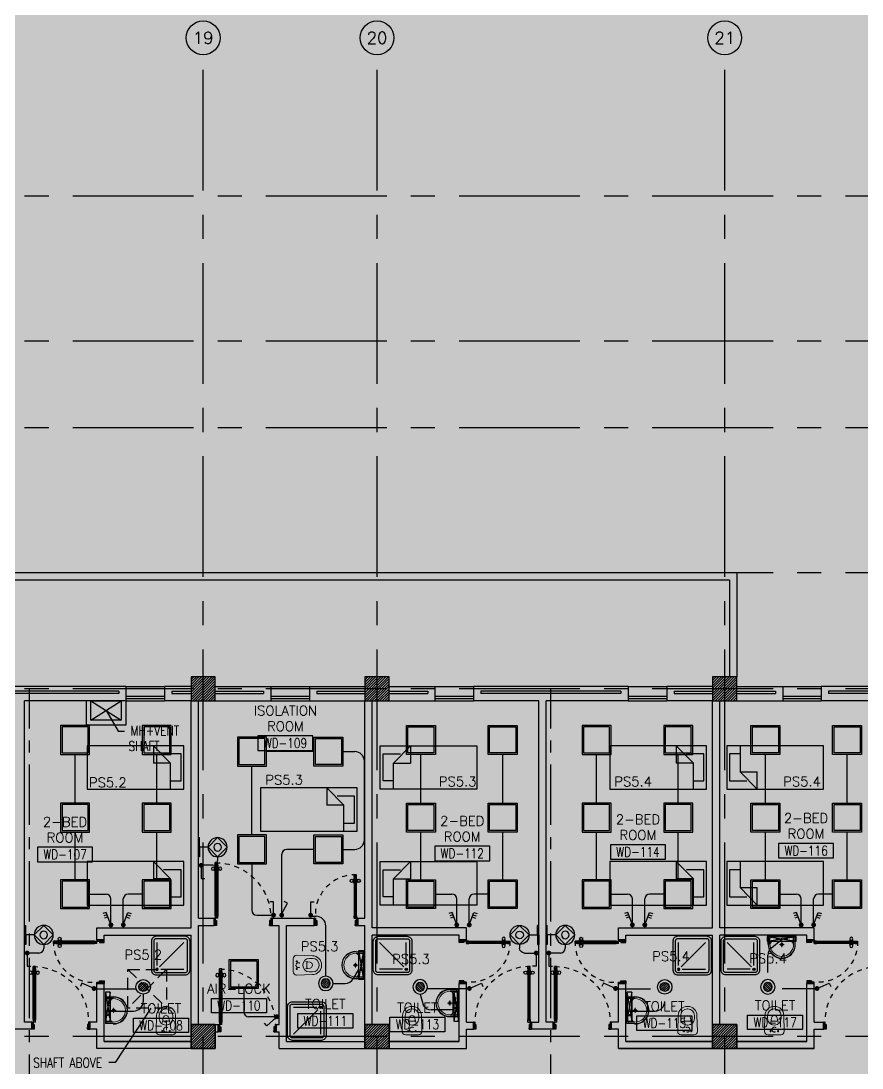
# Model space of a CAD drawing. Extents: x 0 to 92.9, y -1.3 to 78.2.
# Drawn here: x 60.67 to 78.09, y 56.51 to 78.19 of the extents above; entities that cross this region are included whole.
import ezdxf
from ezdxf.enums import TextEntityAlignment as Align

# ---------------------------------------------------------------- set-up
doc = ezdxf.new("R2010")
doc.units = 0
doc.header["$MEASUREMENT"] = 0
for name, pattern in [('CENTER', [2, 1.25, -0.25, 0.25, -0.25]), ('CENTERX2', [4, 2.5, -0.5, 0.5, -0.5]), ('DASHED', [0.75, 0.5, -0.25]), ('HIDDEN', [0.375, 0.25, -0.125]), ('HIDDEN2', [0.1875, 0.125, -0.0625])]:
    doc.linetypes.add(name, pattern=pattern)
doc.layers.get('0').update_dxf_attribs({"color": 11, "linetype": 'CONTINUOUS'})
for name, color, linetype in [('AX-CR', 11, 'CONTINUOUS'), ('AX-TXT', 11, 'CONTINUOUS'), ('AXES', 11, 'CENTERX2'), ('AXES1', 11, 'CENTER'), ('COL', 11, 'CONTINUOUS'), ('DOOR', 11, 'CONTINUOUS'), ('E-CLINE', 2, 'CONTINUOUS'), ('E-LEGEND', 3, 'CONTINUOUS'), ('E-LITE', 4, 'CONTINUOUS'), ('E-SWITCH', 4, 'CONTINUOUS'), ('E-SWITCHS', 4, 'CONTINUOUS'), ('E-TEXT', 4, 'CONTINUOUS'), ('FIX', 11, 'CONTINUOUS'), ('FUR', 11, 'CONTINUOUS'), ('HAT', 11, 'CONTINUOUS'), ('INSUL', 11, 'CONTINUOUS'), ('PROJ-L', 11, 'CONTINUOUS'), ('RM-BOX', 11, 'CONTINUOUS'), ('RM-NAME', 11, 'CONTINUOUS'), ('RM-NO', 11, 'CONTINUOUS'), ('SHAFT', 11, 'CONTINUOUS'), ('WALL', 11, 'CONTINUOUS'), ('WIN', 11, 'CONTINUOUS')]:
    doc.layers.add(name, color=color, linetype=linetype)
doc.styles.add('ROMANS', font='ROMANS.shx', dxfattribs={"width": 0.6})
doc.styles.add('SIMPLEX', font='simplex.shx', dxfattribs={"width": 0.8})
doc.dimstyles.new('DIM7', dxfattribs={"dimtxt": 0.24, "dimasz": 0.08, "dimexe": 0.07, "dimexo": 0.05, "dimgap": 0.07, "dimtad": 1, "dimzin": 0, "dimdsep": 46, "dimtxsty": 'SIMPLEX', "dimblk": 'ARCHTICK', "dimcen": 0.05, "dimdle": 0.05, "dimclrd": 4, "dimclre": 4, "dimclrt": 2, "dimadec": 0, "dimazin": 0, "dimtp": 2, "dimtm": 2, "dimtfac": 0.114286, "dimtix": 1, "dimtmove": 2, "dimatfit": 3, "dimldrblk": 'DOT', "dimfxl": 0, "dimtolj": 1, "dimtzin": 0, "dimarcsym": 0})

# ---------------------------------------------------------------- blocks, each defined once
blk = doc.blocks.new('AXU')
at = {"layer": 'AX-CR'}
blk.add_circle((0, 350), 350, dxfattribs=at)
at = {"layer": 'AX-TXT', "style": 'ROMANS'}
blk.add_attdef('AX', text='', height=250, dxfattribs=at).set_placement((0, 350), align=Align.MIDDLE)
blk = doc.blocks.new('AH20A')
at = {"layer": 'FUR'}
for p, q in [((0, 0.5), (0, -0.5)), ((1, 0.5), (0, 0.5)), ((0.136, 0.5), (0.136, -0.099)), ((1, -0.5), (1, 0.5)), ((0.136, 0.311), (0.028, 0.311)), ((0.028, 0.311), (0.028, -0.309)), ((0.136, -0.099), (0.313, -0.5)), ((0.136, -0.099), (0.313, -0.099)), ((0.313, -0.5), (0.313, -0.099)), ((0.028, -0.309), (0.208, -0.309)), ((0, -0.5), (1, -0.5))]:
    blk.add_line(p, q, dxfattribs=at)
blk = doc.blocks.new('RM1')
at = {"layer": 'RM-BOX'}
blk.add_lwpolyline([(570, -200), (-570, -200), (-570, -500), (570, -500)], close=True, dxfattribs=at)
at = {"layer": 'RM-NAME', "style": 'ROMANS'}
for tag, p in [('ROOMNAME1', (0, 324)), ('ROOMNAME2', (0, 0))]:
    blk.add_attdef(tag, text='', height=200, dxfattribs=at).set_placement(p, align=Align.MIDDLE)
at = {"layer": 'RM-NO', "style": 'ROMANS', "width": 0.8}
blk.add_attdef('ROOMNO', text='', height=200, dxfattribs=at).set_placement((0, -350), align=Align.MIDDLE)
blk = doc.blocks.new('DOOR90')
at = {"layer": 'DOOR', "linetype": 'ByBlock'}
for p, q in [((0, 0), (-150, 0)), ((-200, -25), (-1000, -25)), ((-200, -42), (-1000, -42)), ((-200, -58), (-1000, -58)), ((-1000, -75), (-200, -75))]:
    blk.add_line(p, q, dxfattribs=at)
at = {"layer": 'DOOR', "color": 0, "linetype": 'ByBlock'}
for p, q in [((-150, 0), (-150, -25)), ((-150, 0), (0, 0)), ((0, -50), (0, 0)), ((-1050, -25), (-1050, -75)), ((-1050, -75), (-1050, -25)), ((-1000, -25), (-1050, -25)), ((-1000, -75), (-1050, -75)), ((-1020, -42), (-1020, -58)), ((-1000, -42), (-1020, -42)), ((-1000, -58), (-1020, -58)), ((-1000, -25), (-1000, -42)), ((-1000, -58), (-1000, -75)), ((-968, -25), (-968, -18)), ((-878, -18), (-968, -18)), ((-968, -75), (-968, -82)), ((-878, -82), (-968, -82)), ((-955, -18), (-955, -9)), ((-955, -9), (-890, -9)), ((-955, -18), (-890, -18)), ((-955, -82), (-955, -91)), ((-955, -82), (-890, -82)), ((-955, -91), (-890, -91)), ((-890, -18), (-890, -9)), ((-890, -82), (-890, -91)), ((-878, -25), (-878, -18)), ((-878, -75), (-878, -82)), ((-200, -42), (-200, -25)), ((-200, -25), (-150, -25)), ((-180, -42), (-200, -42)), ((-200, -75), (-200, -58)), ((-200, -58), (-180, -58)), ((-150, -75), (-200, -75)), ((-180, -58), (-180, -42)), ((-150, -75), (-150, -25)), ((-150, -25), (-100, -25)), ((-100, -25), (-100, -50)), ((-100, -50), (0, -50)), ((-100, -850), (0, -850)), ((-100, -875), (-100, -850)), ((0, -850), (0, -900)), ((-150, -900), (-150, -875)), ((-150, -875), (-100, -875)), ((0, -900), (-150, -900)), ((-150, -900), (0, -900))]:
    blk.add_line(p, q, dxfattribs=at)
at = {"layer": 'DOOR', "color": 9, "linetype": 'ByBlock'}
for p, q in [((0, -50), (-114, 0)), ((0, -50), (-40, 0)), ((0, -50), (-100, -37)), ((0, -850), (-114, -900)), ((0, -850), (-100, -863)), ((0, -850), (-40, -900))]:
    blk.add_line(p, q, dxfattribs=at)
at = {"layer": 'DOOR', "color": 0, "linetype": 'ByBlock'}
for centre in [(-923, 24), (-923, -124)]:
    blk.add_circle(centre, 32.4, dxfattribs=at)
at = {"layer": 'DOOR', "color": 9, "linetype": 'ByBlock'}
for centre, radius, start, end in [((0, -50), 74.4, 137.7764, 180), ((0, -50), 54.4, 113.2074, 180), ((0, -50), 154, 161.1053, 166.2858), ((0, -50), 134, 158.1598, 169.28), ((0, -50), 114, 154.0838, 167.3774), ((0, -50), 94.4, 148.0182, 180), ((0, -50), 34.4, 90, 180), ((0, -50), 14.4, 90, 180), ((0, -850), 94.4, 180, 211.9818), ((0, -850), 74.4, 180, 222.2236), ((0, -850), 54.4, 180, 246.7926), ((0, -850), 34.4, 180, 270), ((0, -850), 14.4, 180, 270), ((0, -850), 154, 193.7142, 198.8947), ((0, -850), 134, 190.72, 201.8402)]:
    blk.add_arc(centre, radius, start, end, dxfattribs=at)
at = {"layer": 'DOOR', "linetype": 'HIDDEN', "ltscale": 0.5}
blk.add_arc((-222, -50), 828, 178.2701, 275.003, dxfattribs=at)
blk = doc.blocks.new('DOOR100')
at = {"layer": 'DOOR', "color": 0, "linetype": 'ByBlock'}
for p, q in [((-76, 1251), (-76, 1301)), ((-76, 1301), (-26, 1301)), ((-26, 1301), (-76, 1301)), ((-26, 1251), (-26, 1301)), ((-92, 1206), (-92, 1141)), ((-83, 1206), (-92, 1206)), ((-83, 1141), (-92, 1141)), ((-83, 1129), (-83, 1219)), ((-76, 1219), (-83, 1219)), ((-83, 1206), (-83, 1141)), ((-76, 1129), (-83, 1129)), ((-59, 1251), (-76, 1251)), ((-59, 1251), (-59, 1271)), ((-43, 1271), (-59, 1271)), ((-43, 1251), (-43, 1271)), ((-26, 1251), (-43, 1251)), ((-26, 1219), (-19, 1219)), ((-26, 1129), (-19, 1129)), ((-19, 1129), (-19, 1219)), ((-19, 1206), (-19, 1141)), ((-19, 1206), (-10, 1206)), ((-19, 1141), (-10, 1141)), ((-10, 1206), (-10, 1141)), ((-1201, 0), (-1201, 150)), ((-1201, 150), (-1176, 150)), ((-1201, 150), (-1201, 0)), ((-1151, 0), (-1201, 0)), ((-1176, 150), (-1176, 100)), ((-1176, 100), (-1151, 100)), ((-1151, 100), (-1151, 0)), ((-76, 200), (-59, 200)), ((-76, 150), (-76, 200)), ((-76, 150), (-26, 150)), ((-59, 200), (-59, 180)), ((-59, 180), (-43, 180)), ((-51, 100), (-51, 0)), ((-26, 100), (-51, 100)), ((-51, 0), (-1, 0)), ((-43, 200), (-26, 200)), ((-43, 180), (-43, 200)), ((-26, 200), (-26, 150)), ((-1, 150), (-26, 150)), ((-26, 150), (-26, 100)), ((-1, 150), (-1, 0))]:
    blk.add_line(p, q, dxfattribs=at)
at = {"layer": 'DOOR', "linetype": 'ByBlock'}
for p, q in [((-76, 1251), (-76, 200)), ((-59, 200), (-59, 1251)), ((-43, 200), (-43, 1251)), ((-26, 200), (-26, 1251))]:
    blk.add_line(p, q, dxfattribs=at)
at = {"layer": 'DOOR', "color": 9, "linetype": 'ByBlock'}
for p, q in [((-1151, 0), (-1201, 114)), ((-1151, 0), (-1201, 40)), ((-1151, 0), (-1164, 100)), ((-51, 0), (-1, 114)), ((-51, 0), (-38, 100)), ((-51, 0), (-1, 40))]:
    blk.add_line(p, q, dxfattribs=at)
at = {"layer": 'DOOR', "color": 0, "linetype": 'ByBlock'}
for centre in [(-125, 1174), (22, 1174)]:
    blk.add_circle(centre, 32.4, dxfattribs=at)
at = {"layer": 'DOOR', "linetype": 'HIDDEN', "ltscale": 0.5}
blk.add_arc((-27, 152), 1149, 89.961, 180.0931, dxfattribs=at)
at = {"layer": 'DOOR', "color": 9, "linetype": 'ByBlock'}
for centre, radius, start, end in [((-1151, 0), 154, 103.7142, 108.8947), ((-1151, 0), 134, 100.72, 111.8402), ((-1151, 0), 94.4, 90, 121.9818), ((-1151, 0), 74.4, 90, 132.2236), ((-1151, 0), 54.4, 90, 156.7926), ((-1151, 0), 34.4, 90, 180), ((-1151, 0), 14.4, 90, 180), ((-51, 0), 94.4, 58.0182, 90), ((-51, 0), 74.4, 47.7764, 90), ((-51, 0), 54.4, 23.2074, 90), ((-51, 0), 34.4, 0, 90), ((-51, 0), 14.4, 0, 90), ((-51, 0), 134, 68.1598, 79.28), ((-51, 0), 114, 64.0838, 77.3774), ((-51, 0), 154, 71.1053, 76.2858)]:
    blk.add_arc(centre, radius, start, end, dxfattribs=at)
blk = doc.blocks.new('COL50')
at = {"layer": 'COL'}
blk.add_lwpolyline([(-250, 250), (-250, -250), (250, -250), (250, 250)], close=True, dxfattribs=at)
blk = doc.blocks.new('*X107')
at = {"color": 0}
for p, q in [((238727, 169890), (239227, 170390)), ((238729, 169945), (239174, 170390)), ((238729, 169998), (239121, 170390)), ((238729, 170051), (239067, 170390)), ((238729, 170104), (239014, 170390)), ((238729, 170157), (238961, 170390)), ((238729, 170210), (238908, 170390)), ((238729, 170263), (238855, 170390)), ((238729, 170316), (238802, 170390)), ((238729, 170369), (238749, 170390)), ((238780, 169890), (239229, 170339)), ((238833, 169890), (239229, 170286)), ((238886, 169890), (239229, 170233)), ((238939, 169890), (239229, 170180)), ((238992, 169890), (239229, 170127)), ((239045, 169890), (239229, 170074)), ((239098, 169890), (239229, 170020)), ((239151, 169890), (239229, 169967)), ((239204, 169890), (239229, 169914))]:
    blk.add_line(p, q, dxfattribs=at)
blk = doc.blocks.new('*X106')
at = {"color": 0}
for p, q in [((235129, 169898), (235620, 170390)), ((235129, 169951), (235567, 170390)), ((235129, 170004), (235514, 170390)), ((235129, 170057), (235461, 170390)), ((235129, 170110), (235408, 170390)), ((235129, 170163), (235355, 170390)), ((235129, 170216), (235302, 170390)), ((235129, 170269), (235249, 170390)), ((235129, 170322), (235196, 170390)), ((235129, 170375), (235143, 170390)), ((235173, 169890), (235629, 170345)), ((235226, 169890), (235629, 170292)), ((235279, 169890), (235629, 170239)), ((235332, 169890), (235629, 170186)), ((235385, 169890), (235629, 170133)), ((235439, 169890), (235629, 170080)), ((235492, 169890), (235629, 170027)), ((235545, 169890), (235629, 169974)), ((235598, 169890), (235629, 169921))]:
    blk.add_line(p, q, dxfattribs=at)
blk = doc.blocks.new('*X108')
at = {"color": 0}
for p, q in [((245929, 169932), (246386, 170390)), ((245929, 169985), (246333, 170390)), ((245929, 170038), (246280, 170390)), ((245929, 170091), (246227, 170390)), ((245929, 170144), (246174, 170390)), ((245929, 170197), (246121, 170390)), ((245929, 170250), (246068, 170390)), ((245929, 170303), (246015, 170390)), ((245929, 170357), (245962, 170390)), ((245939, 169890), (246429, 170379)), ((245992, 169890), (246429, 170326)), ((246045, 169890), (246429, 170273)), ((246098, 169890), (246429, 170220)), ((246151, 169890), (246429, 170167)), ((246204, 169890), (246429, 170114)), ((246257, 169890), (246429, 170061)), ((246310, 169890), (246429, 170008)), ((246363, 169890), (246429, 169955)), ((246416, 169890), (246429, 169902))]:
    blk.add_line(p, q, dxfattribs=at)
blk = doc.blocks.new('*X103')
at = {"color": 0}
for p, q in [((235129, 177110), (235608, 177590)), ((235129, 177163), (235555, 177590)), ((235129, 177217), (235502, 177590)), ((235129, 177270), (235449, 177590)), ((235129, 177323), (235396, 177590)), ((235129, 177376), (235343, 177590)), ((235129, 177429), (235290, 177590)), ((235129, 177482), (235237, 177590)), ((235129, 177535), (235184, 177590)), ((235161, 177090), (235629, 177557)), ((235214, 177090), (235629, 177504)), ((235267, 177090), (235629, 177451)), ((235320, 177090), (235629, 177398)), ((235373, 177090), (235629, 177345)), ((235426, 177090), (235629, 177292)), ((235479, 177090), (235629, 177239)), ((235532, 177090), (235629, 177186)), ((235585, 177090), (235629, 177133))]:
    blk.add_line(p, q, dxfattribs=at)
blk = doc.blocks.new('*X102')
at = {"color": 0}
for p, q in [((238729, 177104), (239214, 177590)), ((238729, 177157), (239161, 177590)), ((238729, 177210), (239108, 177590)), ((238729, 177263), (239055, 177590)), ((238729, 177316), (239002, 177590)), ((238729, 177369), (238949, 177590)), ((238729, 177422), (238896, 177590)), ((238729, 177475), (238843, 177590)), ((238729, 177528), (238790, 177590)), ((238729, 177581), (238737, 177590)), ((238767, 177090), (239229, 177551)), ((238820, 177090), (239229, 177498)), ((238873, 177090), (239229, 177445)), ((238926, 177090), (239229, 177392)), ((238979, 177090), (239229, 177339)), ((239032, 177090), (239229, 177286)), ((239085, 177090), (239229, 177233)), ((239138, 177090), (239229, 177180)), ((239191, 177090), (239229, 177127))]:
    blk.add_line(p, q, dxfattribs=at)
blk = doc.blocks.new('*X101')
at = {"color": 0}
for p, q in [((245927, 177090), (246427, 177590)), ((245929, 177145), (246374, 177590)), ((245929, 177198), (246321, 177590)), ((245929, 177251), (246267, 177590)), ((245929, 177304), (246214, 177590)), ((245929, 177357), (246161, 177590)), ((245929, 177410), (246108, 177590)), ((245929, 177463), (246055, 177590)), ((245929, 177516), (246002, 177590)), ((245929, 177569), (245949, 177590)), ((245980, 177090), (246429, 177539)), ((246033, 177090), (246429, 177486)), ((246086, 177090), (246429, 177433)), ((246139, 177090), (246429, 177380)), ((246192, 177090), (246429, 177327)), ((246245, 177090), (246429, 177274)), ((246298, 177090), (246429, 177220)), ((246351, 177090), (246429, 177167)), ((246404, 177090), (246429, 177114))]:
    blk.add_line(p, q, dxfattribs=at)
blk = doc.blocks.new('LAV1')
at = {"layer": 'FIX', "linetype": 'DASHED', "lineweight": 20, "ltscale": 0.05}
for p, q in [((50, 220), (-50, 220)), ((0, 170), (0, 270)), ((0, 170), (0, 270))]:
    blk.add_line(p, q, dxfattribs=at)
at = {"layer": 'FIX', "linetype": 'ByBlock', "ltscale": 0.3}
for p, q in [((-280, 210), (-275, 50)), ((-245, 210), (-245, 85)), ((0, 60), (-220, 60)), ((0, 60), (220, 60)), ((245, 210), (245, 85)), ((280, 210), (275, 50))]:
    blk.add_line(p, q, dxfattribs=at)
at = {"layer": 'FIX', "linetype": 'Continuous', "lineweight": 20}
for p, q in [((-275, 210), (-275, 50)), ((0, 50), (-275, 50)), ((0, 50), (-252, 50)), ((0, 155), (-181, 155)), ((0, 155), (181, 155)), ((0, 50), (275, 50)), ((0, 50), (252, 50)), ((275, 210), (275, 50))]:
    blk.add_line(p, q, dxfattribs=at)
at = {"layer": 'FIX', "lineweight": 20}
for p, q in [((16, 107), (-15, 107)), ((0, 92), (0, 123))]:
    blk.add_line(p, q, dxfattribs=at)
for centre, radius in [((0, 220), 29.5), ((0, 220), 22.5), ((0, 107), 15.5)]:
    blk.add_circle(centre, radius, dxfattribs=at)
at = {"layer": 'FIX', "linetype": 'HIDDEN', "lineweight": 20, "ltscale": 0.05}
for centre in [(-100, 107), (100, 107)]:
    blk.add_circle(centre, 12.4, dxfattribs=at)
at = {"layer": 'FIX', "linetype": 'ByBlock', "ltscale": 0.3}
for centre, radius, start, end in [((7, 220), 287, 91.3776, 182.0064), ((-7, 220), 287, 357.9936, 88.6224), ((-220, 85), 24.9, 179.7021, 269.9486), ((220, 85), 24.9, 270.0514, 0.2979)]:
    blk.add_arc(centre, radius, start, end, dxfattribs=at)
at = {"layer": 'FIX', "linetype": 'Continuous', "lineweight": 20}
for centre, radius, start, end in [((8, 217), 283, 91.6988, 181.351), ((8, 212), 253, 91.7328, 180.4884), ((-8, 217), 283, 358.649, 88.3012), ((-8, 212), 253, 359.5116, 88.2672), ((-179, 222), 66.9, 190.2006, 268.0786), ((179, 222), 66.9, 271.9214, 349.7994)]:
    blk.add_arc(centre, radius, start, end, dxfattribs=at)
blk = doc.blocks.new('SHR1')
at = {"layer": 'FIX'}
for p, q in [((-196, 196), (-700, 700)), ((-143, 218), (-143, 700)), ((-218, 143), (-700, 143))]:
    blk.add_line(p, q, dxfattribs=at)
for points in [[(-825, 125), (-825, 725, -0.414214), (-725, 825), (-125, 825, -0.414214), (-25, 725), (-25, 125, -0.414214), (-125, 25), (-725, 25, -0.414214)], [(-775, 125), (-775, 725, -0.414214), (-725, 775), (-125, 775, -0.414214), (-75, 725), (-75, 125, -0.414214), (-125, 75), (-725, 75, -0.414214)]]:
    blk.add_lwpolyline(points, format="xyb", close=True, dxfattribs=at)
for radius in [25, 15]:
    blk.add_circle((-143, 143), radius, dxfattribs=at)
blk = doc.blocks.new('WC1')
at = {"layer": 'FIX', "lineweight": 20}
for p, q in [((-727, 5), (-727, -5)), ((-674, 5), (-674, -5)), ((-534, 24), (-540, 0)), ((-540, 0), (-534, -24)), ((-210, 204), (-538, 194)), ((-475, 141), (-538, 141)), ((-395, 76), (-490, 60)), ((-339, 5), (-339, -5)), ((-137, 0), (-137, 131)), ((-137, -131), (-137, 0)), ((-538, -141), (-475, -141)), ((-538, -194), (-210, -204)), ((-490, -60), (-395, -76)), ((-213, -204), (-210, -204))]:
    blk.add_line(p, q, dxfattribs=at)
at = {"layer": 'FIX', "linetype": 'Continuous', "lineweight": 20}
blk.add_line((-420, -47), (-420, 45), dxfattribs=at)
at = {"layer": 'FIX', "linetype": 'HIDDEN2', "lineweight": 20, "ltscale": 0.3}
blk.add_circle((-245, 0), 49.8, dxfattribs=at)
at = {"layer": 'FIX', "linetype": 'HIDDEN', "lineweight": 20, "ltscale": 0.05}
for centre in [(-213, 78), (-213, -77)]:
    blk.add_circle(centre, 11.6, dxfattribs=at)
at = {"layer": 'FIX', "lineweight": 20}
for centre, radius, start, end in [((-538, 5), 189, 90, 180), ((-538, 5), 136, 90, 180), ((-473, -7), 68.2, 128.9242, 152.8468), ((-464, -18), 82, 108.496, 128.9242), ((-475, 5), 136, 360, 90), ((-210, 131), 73, 360, 90), ((-538, -5), 189, 180, 270), ((-538, -5), 136, 180, 270), ((-473, 7), 68.2, 207.1532, 231.0758), ((-464, 18), 82, 231.0758, 251.504), ((-475, -5), 136, 270, 0), ((-210, -131), 73, 270, 0)]:
    blk.add_arc(centre, radius, start, end, dxfattribs=at)
at = {"layer": 'FIX', "linetype": 'Continuous', "lineweight": 20}
for centre, start, end in [((-443, 46), 357.6662, 91.6121), ((-442, -46), 268.3879, 2.3338)]:
    blk.add_arc(centre, 22.3, start, end, dxfattribs=at)
blk = doc.blocks.new('L42')
at = {"layer": 'E-LITE'}
for p, q in [((0.3, 0.3), (-0.3, 0.3)), ((-0.3, 0.3), (-0.3, -0.3)), ((0.3, -0.3), (0.3, 0.3)), ((-0.3, -0.3), (0.3, -0.3))]:
    blk.add_line(p, q, dxfattribs=at)
at = {"layer": 'E-LITE', "color": 8}
blk.add_lwpolyline([(-0.27, 0.27), (-0.27, -0.27), (0.27, -0.27), (0.27, 0.27)], close=True, dxfattribs=at)
blk = doc.blocks.new('1G1W')
for p, q in [((0, 0), (0.55, 0)), ((0.55, 0), (0.55, -0.15))]:
    blk.add_line(p, q)
at = {"const_width": 0.1}
blk.add_lwpolyline([(-0.05, 0, 1), (0.05, 0, 1)], format="xyb", close=True, dxfattribs=at)
blk = doc.blocks.new('MR20')
at = {"layer": 'E-LITE'}
for p, q in [((-300, 100), (-300, 0)), ((-300, 100), (-300, 0)), ((-300, 0), (300, 0)), ((-300, 0), (300, 0)), ((-300, 0), (300, 0)), ((-300, 0), (-300, 0)), ((300, 0), (300, 100)), ((300, 0), (300, 100)), ((300, 0), (300, 0))]:
    blk.add_line(p, q, dxfattribs=at)
at = {"layer": 'E-LITE', "color": 3}
blk.add_line((300, 100), (-300, 100), dxfattribs=at)
at = {"layer": 'E-LITE', "color": 8}
for p, q in [((300, 0), (-300, 100)), ((300, 100), (-300, 0))]:
    blk.add_line(p, q, dxfattribs=at)
blk = doc.blocks.new('*X49')
at = {"color": 0}
for p, q in [((21548.527, 18540.142), (21548.801, 18540.415)), ((21548.529, 18539.966), (21548.977, 18540.414)), ((21548.584, 18539.845), (21549.098, 18540.359)), ((21548.672, 18539.756), (21549.187, 18540.271)), ((21548.793, 18539.7), (21549.243, 18540.15)), ((21548.966, 18539.696), (21549.246, 18539.977))]:
    blk.add_line(p, q, dxfattribs=at)
blk = doc.blocks.new('SPOT')
at = {"layer": 'E-LITE'}
for radius in [0.6, 0.369]:
    blk.add_circle((0, 0), radius, dxfattribs=at)
at = {"layer": 'E-LITE', "color": 8}
blk.add_blockref('*X49', (-21548.886, -18540.056), dxfattribs=at)
blk = doc.blocks.new('NL')
at = {"layer": 'E-LEGEND'}
blk.add_line((0, -193), (25, -193), dxfattribs=at)
at = {"layer": 'E-LITE'}
for p, q in [((0, 5), (0, 203)), ((25, 203), (0, 203)), ((0, 5), (0, -193)), ((25, 5), (25, 203)), ((25, 5), (25, -193))]:
    blk.add_line(p, q, dxfattribs=at)
at = {"layer": 'E-LITE', "color": 2}
blk.add_line((201, 5), (25, 5), dxfattribs=at)
at = {"layer": 'E-LITE', "color": 5}
blk.add_circle((398, 5), 198, dxfattribs=at)
at = {"layer": 'E-SWITCH', "color": 2}
for p, q in [((201, 5), (398, 203)), ((398, -193), (201, 5)), ((398, 203), (596, 5)), ((596, 5), (398, -193))]:
    blk.add_line(p, q, dxfattribs=at)
at = {"layer": 'E-SWITCH'}
blk.add_circle((398, 5), 78.5, dxfattribs=at)

msp = doc.modelspace()

# ---------------------------------------------------------------- linework, layer by layer
at = {"layer": 'AXES'}
for p, q in [((64.443, -1.327), (64.443, 77.486)), ((68.043, -1.327), (68.043, 77.486)), ((75.243, -1.327), (75.243, 77.486)), ((92.243, 74.558), (24.203, 74.558)), ((92.243, 71.558), (24.203, 71.558)), ((92.243, 69.758), (24.203, 69.758)), ((92.243, 66.758), (24.203, 66.758)), ((92.243, 64.358), (24.203, 64.358)), ((92.243, 57.158), (24.203, 57.158))]:
    msp.add_line(p, q, dxfattribs=at)
at = {"layer": 'AXES1'}
for p, q in [((60.843, 5.538), (60.843, 64.358)), ((71.643, 5.538), (71.643, 64.358))]:
    msp.add_line(p, q, dxfattribs=at)
at = {"layer": 'COL'}
for points in [[(64.693, 64.108), (64.693, 64.608), (64.193, 64.608), (64.193, 64.108)], [(68.293, 64.108), (68.293, 64.608), (67.793, 64.608), (67.793, 64.108)], [(75.493, 64.108), (75.493, 64.608), (74.993, 64.608), (74.993, 64.108)]]:
    msp.add_lwpolyline(points, close=True, dxfattribs=at)
at = {"layer": 'E-CLINE', "color": 4, "linetype": 'ByBlock'}
for p, q in [((61.789, 61.992), (61.789, 62.999)), ((63.481, 61.992), (63.481, 62.999)), ((66.736, 63.058), (65.751, 63.058)), ((68.952, 61.992), (68.952, 62.999)), ((70.645, 61.992), (70.645, 62.999)), ((72.589, 61.992), (72.589, 62.999)), ((74.281, 61.992), (74.281, 62.999)), ((76.085, 61.992), (76.085, 62.999)), ((77.777, 61.992), (77.777, 62.999)), ((61.789, 60.406), (61.789, 61.392)), ((63.481, 60.406), (63.481, 61.392)), ((68.952, 60.406), (68.952, 61.392)), ((70.645, 60.406), (70.645, 61.392)), ((72.589, 60.406), (72.589, 61.392)), ((74.281, 60.406), (74.281, 61.392)), ((76.085, 60.406), (76.085, 61.392)), ((77.777, 60.406), (77.777, 61.392)), ((76.209, 58.996), (76.413, 59.163)), ((76.136, 58.486), (76.136, 58.841)), ((67.553, 58.357), (67.663, 58.545)), ((67.131, 58.258), (67.381, 58.258)), ((63.201, 58.036), (63.201, 57.885)), ((68.936, 58.036), (69.004, 57.792)), ((62.523, 57.685), (63.001, 57.685)), ((69.632, 57.709), (69.166, 57.709)), ((73.323, 57.685), (73.801, 57.685)), ((74.001, 57.886), (74.001, 57.885))]:
    msp.add_line(p, q, dxfattribs=at)
at = {"layer": 'E-CLINE', "color": 4}
for p, q in [((67.336, 63.058), (67.581, 63.058)), ((65.451, 61.333), (65.451, 62.758)), ((67.781, 61.233), (67.781, 62.858)), ((67.336, 61.033), (67.581, 61.033))]:
    msp.add_line(p, q, dxfattribs=at)
for centre, start, end in [((67.581, 62.858), 0, 90), ((67.581, 61.233), 270, 0)]:
    msp.add_arc(centre, 0.2, start, end, dxfattribs=at)
at = {"layer": 'E-CLINE', "color": 4, "linetype": 'ByBlock'}
for centre, start, end in [((76.336, 58.841), 129.3564, 180), ((67.381, 58.458), 270, 329.6992), ((63.001, 57.885), 270, 0), ((69.166, 57.909), 215.9128, 270), ((73.801, 57.885), 270, 0)]:
    msp.add_arc(centre, 0.2, start, end, dxfattribs=at)
at = {"layer": 'E-LITE'}
for p, q in [((64.742, 60.881), (64.742, 60.803)), ((64.642, 60.703), (64.399, 60.703)), ((61.142, 59.064), (61.142, 58.987)), ((70.995, 59.064), (70.995, 58.987)), ((71.942, 59.064), (71.942, 58.987)), ((61.042, 58.887), (60.799, 58.887)), ((71.095, 58.887), (71.338, 58.887)), ((71.842, 58.887), (71.599, 58.887))]:
    msp.add_line(p, q, dxfattribs=at)
for centre in [(64.642, 60.803), (61.042, 58.987), (71.842, 58.987)]:
    msp.add_ellipse(centre, major_axis=(0.0707, 0.0707), ratio=1, start_param=3.926991, end_param=5.497787, dxfattribs=at)
at = {"layer": 'E-LITE', "extrusion": (0, 0, -1)}
msp.add_ellipse((71.095, 58.987), major_axis=(-0.0707, 0.0707), ratio=1, start_param=3.926991, end_param=5.497787, dxfattribs=at)
at = {"layer": 'E-SWITCH', "color": 4}
for p, q in [((66.069, 59.672), (66.069, 60.933)), ((66.736, 61.033), (66.169, 61.033)), ((65.451, 60.733), (65.451, 59.77)), ((62.089, 60.106), (62.431, 60.106)), ((63.181, 60.106), (62.888, 60.106)), ((69.252, 60.106), (69.594, 60.106)), ((70.345, 60.106), (70.052, 60.106)), ((72.889, 60.106), (73.231, 60.106)), ((73.981, 60.106), (73.688, 60.106)), ((76.385, 60.106), (76.726, 60.106)), ((77.477, 60.106), (77.184, 60.106)), ((62.531, 59.47), (62.531, 60.006)), ((62.788, 59.47), (62.788, 60.006)), ((65.899, 59.947), (65.824, 59.947)), ((65.899, 59.672), (65.899, 59.947)), ((66.058, 59.675), (66.188, 59.917)), ((66.188, 59.917), (66.122, 59.953)), ((69.694, 59.47), (69.694, 60.006)), ((69.952, 59.47), (69.952, 60.006)), ((73.331, 59.47), (73.331, 60.006)), ((73.588, 59.47), (73.588, 60.006)), ((76.826, 59.47), (76.826, 60.006)), ((77.084, 59.47), (77.084, 60.006)), ((62.436, 59.728), (62.366, 59.703)), ((62.454, 59.681), (62.383, 59.656)), ((62.471, 59.634), (62.4, 59.609)), ((62.531, 59.47), (62.436, 59.728)), ((62.788, 59.47), (62.882, 59.728)), ((62.848, 59.634), (62.918, 59.609)), ((62.865, 59.681), (62.936, 59.656)), ((62.882, 59.728), (62.953, 59.703)), ((65.551, 59.67), (65.911, 59.67)), ((66.669, 59.647), (66.781, 59.647)), ((69.6, 59.728), (69.53, 59.703)), ((69.617, 59.681), (69.547, 59.656)), ((69.635, 59.634), (69.564, 59.609)), ((69.694, 59.47), (69.6, 59.728)), ((69.952, 59.47), (70.046, 59.728)), ((70.012, 59.634), (70.082, 59.609)), ((70.029, 59.681), (70.099, 59.656)), ((70.046, 59.728), (70.117, 59.703)), ((73.236, 59.728), (73.166, 59.703)), ((73.254, 59.681), (73.183, 59.656)), ((73.271, 59.634), (73.2, 59.609)), ((73.331, 59.47), (73.236, 59.728)), ((73.588, 59.47), (73.682, 59.728)), ((73.648, 59.634), (73.718, 59.609)), ((73.665, 59.681), (73.736, 59.656)), ((73.682, 59.728), (73.753, 59.703)), ((76.732, 59.728), (76.662, 59.703)), ((76.75, 59.681), (76.679, 59.656)), ((76.767, 59.634), (76.696, 59.609)), ((76.826, 59.47), (76.732, 59.728)), ((77.084, 59.47), (77.178, 59.728)), ((77.144, 59.634), (77.214, 59.609)), ((77.161, 59.681), (77.232, 59.656)), ((77.178, 59.728), (77.249, 59.703)), ((66.981, 58.408), (66.981, 59.447)), ((62.205, 58.143), (63.057, 58.143)), ((65.283, 58.152), (65.283, 57.668)), ((69.932, 58.143), (69.08, 58.143)), ((73.005, 58.143), (73.704, 58.143)), ((77.132, 58.143), (76.433, 58.143)), ((65.965, 57.568), (65.383, 57.568))]:
    msp.add_line(p, q, dxfattribs=at)
at = {"layer": 'E-SWITCH', "color": 4, "const_width": 0.05}
for points in [[(65.899, 59.647, -1), (65.899, 59.697, -1)], [(66.069, 59.647, -1), (66.069, 59.697, -1)], [(62.531, 59.445, -1), (62.531, 59.495, -1)], [(62.788, 59.445, 1), (62.788, 59.495, 1)], [(69.694, 59.445, -1), (69.694, 59.495, -1)], [(69.952, 59.445, 1), (69.952, 59.495, 1)], [(73.331, 59.445, -1), (73.331, 59.495, -1)], [(73.588, 59.445, 1), (73.588, 59.495, 1)], [(76.826, 59.445, -1), (76.826, 59.495, -1)], [(77.084, 59.445, 1), (77.084, 59.495, 1)]]:
    msp.add_lwpolyline(points, format="xyb", close=True, dxfattribs=at)
at = {"layer": 'E-SWITCH', "color": 4}
for centre, radius, start, end in [((66.169, 60.933), 0.1, 90, 180), ((62.431, 60.006), 0.1, 0, 90), ((62.888, 60.006), 0.1, 90, 180), ((69.594, 60.006), 0.1, 0, 90), ((70.052, 60.006), 0.1, 90, 180), ((73.231, 60.006), 0.1, 0, 90), ((73.688, 60.006), 0.1, 90, 180), ((76.726, 60.006), 0.1, 0, 90), ((77.184, 60.006), 0.1, 90, 180), ((65.551, 59.77), 0.1, 180, 270), ((66.781, 59.447), 0.2, 0, 90), ((65.383, 57.668), 0.1, 180, 270)]:
    msp.add_arc(centre, radius, start, end, dxfattribs=at)
at = {"layer": 'INSUL'}
for p, q in [((62.693, 64.308), (58.993, 64.308)), ((62.693, 64.258), (58.993, 64.258)), ((62.693, 64.308), (62.693, 64.258)), ((63.793, 64.308), (63.793, 64.258)), ((63.793, 64.308), (64.193, 64.308)), ((63.793, 64.258), (64.193, 64.258)), ((64.693, 64.308), (65.693, 64.308)), ((64.693, 64.258), (65.693, 64.258)), ((65.693, 64.308), (65.693, 64.258)), ((66.793, 64.308), (66.793, 64.258)), ((66.793, 64.308), (67.793, 64.308)), ((66.793, 64.258), (67.793, 64.258)), ((68.293, 64.308), (69.093, 64.308)), ((68.293, 64.258), (69.093, 64.258)), ((69.093, 64.308), (69.093, 64.258)), ((73.093, 64.308), (70.193, 64.308)), ((70.193, 64.308), (70.193, 64.258)), ((73.093, 64.258), (70.193, 64.258)), ((73.093, 64.308), (73.093, 64.258)), ((74.193, 64.308), (74.993, 64.308)), ((74.193, 64.308), (74.193, 64.258)), ((74.193, 64.258), (74.993, 64.258)), ((75.493, 64.308), (76.293, 64.308)), ((75.493, 64.258), (76.293, 64.258)), ((76.293, 64.308), (76.293, 64.258)), ((80.293, 64.308), (77.393, 64.308)), ((77.393, 64.308), (77.393, 64.258)), ((80.293, 64.258), (77.393, 64.258))]:
    msp.add_line(p, q, dxfattribs=at)
at = {"layer": 'PROJ-L', "linetype": 'Continuous'}
for p, q in [((75.493, 66.758), (56.993, 66.758)), ((75.343, 66.608), (57.143, 66.608)), ((75.343, 66.608), (75.343, 64.608)), ((75.493, 66.758), (75.493, 64.608))]:
    msp.add_line(p, q, dxfattribs=at)
at = {"layer": 'SHAFT', "color": 251, "linetype": 'ByBlock'}
for p, q in [((62.118, 63.708), (62.743, 64.108)), ((62.118, 64.108), (62.743, 63.708))]:
    msp.add_line(p, q, dxfattribs=at)
at = {"layer": 'SHAFT', "linetype": 'HIDDEN'}
for p, q in [((63.683, 58.547), (62.883, 57.747)), ((62.883, 58.547), (63.683, 57.747))]:
    msp.add_line(p, q, dxfattribs=at)
msp.add_lwpolyline([(62.883, 58.547), (63.683, 58.547), (63.683, 57.747), (62.883, 57.747)], close=True, dxfattribs=at)
at = {"layer": 'WALL'}
for p, q in [((62.843, 64.408), (58.843, 64.408)), ((62.843, 64.408), (62.843, 64.108)), ((64.193, 64.408), (63.643, 64.408)), ((63.643, 64.408), (63.643, 64.108)), ((64.693, 64.408), (65.843, 64.408)), ((65.843, 64.408), (65.843, 64.108)), ((66.643, 64.408), (67.793, 64.408)), ((66.643, 64.408), (66.643, 64.108)), ((68.293, 64.408), (69.243, 64.408)), ((69.243, 64.408), (69.243, 64.108)), ((73.243, 64.408), (70.043, 64.408)), ((70.043, 64.408), (70.043, 64.108)), ((73.243, 64.408), (73.243, 64.108)), ((74.993, 64.408), (74.043, 64.408)), ((74.043, 64.408), (74.043, 64.108)), ((75.493, 64.408), (76.443, 64.408)), ((76.443, 64.408), (76.443, 64.108)), ((80.443, 64.408), (77.243, 64.408)), ((77.243, 64.408), (77.243, 64.108)), ((62.843, 64.108), (60.743, 64.108)), ((60.743, 57.458), (60.743, 64.108)), ((62.018, 64.108), (62.018, 63.608)), ((62.843, 64.108), (62.843, 63.608)), ((64.193, 64.108), (63.643, 64.108)), ((64.193, 59.408), (64.193, 64.108)), ((64.343, 59.608), (64.343, 64.108)), ((64.693, 64.108), (65.843, 64.108)), ((66.643, 64.108), (67.793, 64.108)), ((67.793, 59.608), (67.793, 64.108)), ((67.943, 59.408), (67.943, 64.108)), ((68.293, 64.108), (69.243, 64.108)), ((71.393, 64.108), (70.043, 64.108)), ((71.393, 57.458), (71.393, 64.108)), ((71.543, 57.458), (71.543, 64.108)), ((73.243, 64.108), (71.543, 64.108)), ((74.993, 64.108), (74.043, 64.108)), ((74.993, 59.408), (74.993, 64.108)), ((75.143, 59.408), (75.143, 64.108)), ((75.493, 64.108), (76.443, 64.108)), ((78.693, 64.108), (77.243, 64.108)), ((62.843, 63.608), (62.018, 63.608)), ((62.243, 59.408), (64.193, 59.408)), ((62.243, 59.158), (62.243, 59.408)), ((64.343, 57.408), (64.343, 59.458)), ((66.018, 57.406), (66.018, 59.458)), ((66.168, 57.058), (66.168, 59.458)), ((66.743, 59.458), (66.743, 59.608)), ((67.643, 59.458), (67.643, 59.608)), ((67.793, 57.408), (67.793, 59.458)), ((69.893, 59.408), (67.943, 59.408)), ((69.893, 59.158), (69.893, 59.408)), ((73.043, 59.408), (74.993, 59.408)), ((73.043, 59.158), (73.043, 59.408)), ((77.093, 59.408), (75.143, 59.408)), ((77.093, 59.158), (77.093, 59.408)), ((62.393, 59.258), (64.193, 59.258)), ((62.393, 59.158), (62.393, 59.258)), ((64.193, 57.408), (64.193, 59.258)), ((67.943, 57.408), (67.943, 59.258)), ((69.743, 59.258), (67.943, 59.258)), ((69.743, 59.158), (69.743, 59.258)), ((73.193, 59.258), (74.993, 59.258)), ((73.193, 59.158), (73.193, 59.258)), ((74.993, 57.408), (74.993, 59.258)), ((75.143, 57.408), (75.143, 59.258)), ((76.943, 59.258), (75.143, 59.258)), ((76.943, 59.158), (76.943, 59.258)), ((62.243, 59.158), (62.393, 59.158)), ((69.893, 59.158), (69.743, 59.158)), ((73.043, 59.158), (73.193, 59.158)), ((77.093, 59.158), (76.943, 59.158)), ((62.243, 57.458), (62.243, 58.258)), ((62.243, 58.258), (62.393, 58.258)), ((62.393, 57.058), (62.393, 58.258)), ((69.743, 57.058), (69.743, 58.258)), ((69.893, 58.258), (69.743, 58.258)), ((69.893, 57.458), (69.893, 58.258)), ((73.043, 57.458), (73.043, 58.258)), ((73.043, 58.258), (73.193, 58.258)), ((73.193, 57.058), (73.193, 58.258)), ((76.943, 57.058), (76.943, 58.258)), ((77.093, 58.258), (76.943, 58.258)), ((77.093, 57.458), (77.093, 58.258)), ((62.243, 56.908), (62.243, 57.308)), ((66.018, 56.908), (66.018, 57.256)), ((69.893, 56.908), (69.893, 57.308)), ((73.043, 56.908), (73.043, 57.308)), ((77.093, 56.908), (77.093, 57.308))]:
    msp.add_line(p, q, dxfattribs=at)
at = {"layer": 'WALL', "linetype": 'ByBlock'}
for p, q in [((64.343, 59.608), (64.668, 59.608)), ((64.343, 59.458), (64.668, 59.458)), ((65.868, 59.608), (66.743, 59.608)), ((65.868, 59.458), (66.018, 59.458)), ((66.168, 59.458), (66.743, 59.458)), ((67.643, 59.608), (67.793, 59.608)), ((67.643, 59.458), (67.793, 59.458)), ((60.893, 57.458), (60.743, 57.458)), ((62.243, 57.458), (62.093, 57.458)), ((69.893, 57.458), (70.043, 57.458)), ((71.243, 57.458), (71.393, 57.458)), ((71.693, 57.458), (71.543, 57.458)), ((73.043, 57.458), (72.893, 57.458)), ((77.093, 57.458), (77.293, 57.458)), ((60.893, 57.308), (60.443, 57.308)), ((62.243, 57.308), (62.093, 57.308)), ((64.693, 57.406), (64.756, 57.406)), ((64.693, 57.256), (64.756, 57.256)), ((65.956, 57.406), (66.018, 57.406)), ((65.956, 57.256), (66.018, 57.256)), ((69.893, 57.308), (70.043, 57.308)), ((71.693, 57.308), (71.243, 57.308)), ((73.043, 57.308), (72.893, 57.308)), ((77.093, 57.308), (77.293, 57.308)), ((62.393, 57.058), (64.193, 57.058)), ((64.193, 57.058), (62.393, 57.058)), ((66.168, 57.058), (67.793, 57.058)), ((69.743, 57.058), (68.293, 57.058)), ((68.293, 57.058), (69.743, 57.058)), ((73.193, 57.058), (74.993, 57.058)), ((73.193, 57.058), (74.993, 57.058)), ((74.993, 57.058), (73.193, 57.058)), ((76.943, 57.058), (75.49, 57.058)), ((76.943, 57.058), (75.49, 57.058)), ((75.49, 57.058), (76.943, 57.058)), ((75.49, 57.058), (76.943, 57.058)), ((64.193, 56.908), (62.243, 56.908)), ((66.018, 56.908), (67.793, 56.908)), ((68.293, 56.908), (69.893, 56.908)), ((68.293, 56.908), (69.893, 56.908)), ((73.043, 56.908), (74.993, 56.908)), ((74.993, 56.908), (73.043, 56.908)), ((74.993, 56.908), (73.043, 56.908)), ((77.093, 56.908), (75.49, 56.908)), ((75.49, 56.908), (77.093, 56.908)), ((75.49, 56.908), (77.093, 56.908))]:
    msp.add_line(p, q, dxfattribs=at)
at = {"layer": 'WALL', "color": 2, "linetype": 'ByBlock'}
for p, q in [((64.668, 59.458), (64.668, 59.608)), ((65.868, 59.458), (65.868, 59.608)), ((60.893, 57.308), (60.893, 57.458)), ((62.093, 57.308), (62.093, 57.458)), ((70.043, 57.308), (70.043, 57.458)), ((71.243, 57.308), (71.243, 57.458)), ((71.693, 57.308), (71.693, 57.458)), ((72.893, 57.308), (72.893, 57.458)), ((77.293, 57.308), (77.293, 57.458)), ((64.756, 57.256), (64.756, 57.406)), ((65.956, 57.256), (65.956, 57.406))]:
    msp.add_line(p, q, dxfattribs=at)
at = {"layer": 'WALL', "linetype": 'ByBlock', "ltscale": 0.3}
for points in [[(64.693, 64.608), (64.193, 64.608), (64.193, 64.108), (64.693, 64.108)], [(68.293, 64.608), (67.793, 64.608), (67.793, 64.108), (68.293, 64.108)], [(75.493, 64.608), (74.991, 64.608), (74.991, 64.108), (75.493, 64.108)], [(64.693, 57.408), (64.193, 57.408), (64.193, 56.908), (64.693, 56.908)], [(68.293, 57.408), (67.793, 57.408), (67.793, 56.908), (68.293, 56.908)], [(75.493, 57.408), (74.993, 57.408), (74.993, 56.908), (75.493, 56.908)]]:
    msp.add_lwpolyline(points, close=True, dxfattribs=at)
at = {"layer": 'WALL'}
msp.add_lwpolyline([(62.118, 64.108), (62.743, 64.108), (62.743, 63.708), (62.118, 63.708)], close=True, dxfattribs=at)
at = {"layer": 'WIN'}
for p, q in [((62.843, 64.408), (63.643, 64.408)), ((65.843, 64.408), (66.643, 64.408)), ((69.243, 64.408), (70.043, 64.408)), ((73.243, 64.408), (74.043, 64.408)), ((76.443, 64.408), (77.243, 64.408)), ((62.843, 64.208), (63.643, 64.208)), ((65.843, 64.208), (66.643, 64.208)), ((69.243, 64.208), (70.043, 64.208)), ((73.243, 64.208), (74.043, 64.208)), ((76.443, 64.208), (77.243, 64.208)), ((62.843, 64.158), (63.643, 64.158)), ((62.843, 64.108), (63.643, 64.108)), ((65.843, 64.158), (66.643, 64.158)), ((65.843, 64.108), (66.643, 64.108)), ((69.243, 64.158), (70.043, 64.158)), ((69.243, 64.108), (70.043, 64.108)), ((73.243, 64.158), (74.043, 64.158)), ((73.243, 64.108), (74.043, 64.108)), ((76.443, 64.158), (77.243, 64.158)), ((76.443, 64.108), (77.243, 64.108))]:
    msp.add_line(p, q, dxfattribs=at)

# ---------------------------------------------------------------- block references
at = {"layer": 'AXES', "xscale": 0.001000000003841706, "yscale": 0.000999999996565748, "zscale": 0.001}
for p, values in [((64.443, 77.486), {'AX': '19'}), ((68.043, 77.486), {'AX': '20'}), ((75.243, 77.486), {'AX': '21'})]:
    msp.add_blockref('AXU', p, dxfattribs=at).add_auto_attribs(values)
at = {"layer": 'COL', "xscale": -0.001000000003841706, "yscale": 0.000999999996565748, "zscale": 0.001}
for p in [(64.443, 57.158), (68.043, 57.158), (75.243, 57.158)]:
    msp.add_blockref('COL50', p, dxfattribs=at)
at = {"layer": 'DOOR', "color": 0, "linetype": 'ByBlock', "yscale": 0.000999999996565748, "zscale": 0.001}
for name, p, xscale in [('DOOR100', (64.668, 59.458), -0.001000000003841706), ('DOOR90', (62.393, 59.158), 0.001000000003841706), ('DOOR90', (69.743, 59.158), -0.001000000003841706), ('DOOR90', (73.193, 59.158), 0.001000000003841706), ('DOOR90', (76.943, 59.158), -0.001000000003841706), ('DOOR100', (60.893, 57.308), -0.001000000003841706), ('DOOR100', (64.756, 57.256), -0.001000000003841706), ('DOOR100', (71.243, 57.308), 0.001000000003841706), ('DOOR100', (71.693, 57.308), -0.001000000003841706), ('DOOR100', (78.493, 57.308), 0.001000000003841706)]:
    msp.add_blockref(name, p, dxfattribs=dict(at, xscale=xscale))
at = {"layer": 'DOOR', "color": 0, "linetype": 'ByBlock', "xscale": 0.000999999996565748, "yscale": 0.000999999996565748, "zscale": 0.001, "rotation": 270}
msp.add_blockref('DOOR90', (67.643, 59.458), dxfattribs=at)
at = {"layer": 'E-LITE', "color": 4}
for p in [(61.789, 63.299), (63.481, 63.299), (72.589, 63.299), (74.281, 63.299), (65.451, 63.058), (61.789, 61.692), (63.481, 61.692), (72.589, 61.692), (74.281, 61.692), (65.451, 61.033), (61.789, 60.106), (63.481, 60.106), (72.589, 60.106), (74.281, 60.106)]:
    msp.add_blockref('L42', p, dxfattribs=at)
at = {"layer": 'E-LITE', "color": 4, "xscale": -1}
for p in [(68.952, 63.299), (70.645, 63.299), (76.085, 63.299), (77.777, 63.299), (67.036, 63.058), (68.952, 61.692), (70.645, 61.692), (76.085, 61.692), (77.777, 61.692), (67.036, 61.033), (68.952, 60.106), (70.645, 60.106), (76.085, 60.106), (77.777, 60.106), (65.283, 58.452)]:
    msp.add_blockref('L42', p, dxfattribs=at)
at = {"layer": 'E-LITE', "extrusion": (0, 0, -1)}
for name, p, xscale, yscale, zscale, rotation in [('NL', (-64.343, 61.083), 0.0009999999892897904, 0.0009999999892897904, -0.001, 180), ('1G1W', (-64.399, 60.703), 0.4999999946448952, 0.4999999946448952, -0.5, 270), ('NL', (-60.743, 59.267), 0.0009999999892897904, 0.0009999999892897904, -0.001, 180), ('NL', (-71.543, 59.267), 0.0009999999892897904, 0.0009999999892897904, -0.001, 180), ('1G1W', (-60.799, 58.887), 0.4999999946448952, 0.4999999946448952, -0.5, 270), ('1G1W', (-71.599, 58.887), 0.4999999946448952, 0.4999999946448952, -0.5, 270)]:
    msp.add_blockref(name, p, dxfattribs=dict(at, xscale=xscale, yscale=yscale, zscale=zscale, rotation=rotation))
at = {"layer": 'E-LITE'}
for name, p, xscale, yscale, zscale, rotation in [('NL', (71.393, 59.267), 0.0009999999892897904, 0.0009999999892897904, 0.001, 180), ('1G1W', (71.338, 58.887), 0.4999999946448952, 0.4999999946448952, 0.5, 270)]:
    msp.add_blockref(name, p, dxfattribs=dict(at, xscale=xscale, yscale=yscale, zscale=zscale, rotation=rotation))
at = {"layer": 'E-LITE', "color": 4, "yscale": 0.25, "zscale": 0.25}
for p, xscale in [((63.201, 58.186), 0.25), ((66.981, 58.258), -0.25), ((68.936, 58.186), -0.25), ((74.001, 58.186), 0.25), ((76.136, 58.186), -0.25)]:
    msp.add_blockref('SPOT', p, dxfattribs=dict(at, xscale=xscale))
at = {"layer": 'E-SWITCH', "color": 4, "yscale": 0.5, "zscale": 0.5}
for p, xscale, rotation in [((66.669, 59.672), 0.5, 90), ((62.182, 58.153), -0.5000000000007923, 336.5431767263067), ((69.955, 58.153), 0.5000000000007923, 23.45682327369335), ((72.982, 58.153), -0.5000000000007923, 336.5431767263067), ((77.155, 58.153), 0.5000000000007923, 23.45682327369335), ((65.965, 57.568), 0.5, 222.6856824645264)]:
    msp.add_blockref('1G1W', p, dxfattribs=dict(at, xscale=xscale, rotation=rotation))
at = {"layer": 'E-SWITCHS', "color": 4, "yscale": 0.0009999999892897904, "zscale": 0.001}
for p, xscale, rotation in [((76.425, 59.231), 0.0009999999892897904, 180), ((67.768, 58.636), -0.0009999999892897904, 89.99999999999999), ((62.518, 57.776), 0.0009999999892897904, 90), ((69.732, 57.776), 0.0009999999892897904, 90), ((73.318, 57.776), 0.0009999999892897904, 90)]:
    msp.add_blockref('MR20', p, dxfattribs=dict(at, xscale=xscale, rotation=rotation))
at = {"layer": 'FIX'}
for name, p, xscale, yscale, zscale, rotation in [('AH20A', (64.04, 62.73), 2, 0.9000000000014552, 2, 180), ('AH20A', (68.111, 62.73), -2, 0.9000000000014552, 2, 180), ('AH20A', (74.865, 62.73), 2, 0.9000000000014552, 2, 180), ('AH20A', (67.63, 61.857), 2, 0.9000000000014552, 2, 180), ('AH20A', (64.04, 60.331), 2, 0.9000000000014552, 2, 180), ('AH20A', (68.111, 60.331), -2, 0.9000000000014552, 2, 180), ('AH20A', (74.865, 60.331), 2, 0.9000000000014552, 2, 180), ('LAV1', (76.425, 59.281), 0.001000000003841706, 0.000999999996565748, 0.001, 180), ('LAV1', (67.818, 58.636), 0.000999999996565748, 0.000999999996565748, 0.001, 90), ('LAV1', (69.77, 57.851), 0.000999999996565748, 0.000999999996565748, 0.001, 90), ('LAV1', (62.368, 57.7), 0.000999999996565748, 0.000999999996565748, 0.001, 270), ('LAV1', (73.168, 57.7), 0.000999999996565748, 0.000999999996565748, 0.001, 270), ('WC1', (63.673, 57.056), -0.000999999996565748, 0.000999999996565748, 0.001, 90), ('SHR1', (67.016, 57.904), 0.000999999996565748, 0.000999999996565748, 0.001, 90), ('WC1', (68.767, 57.056), -0.000999999996565748, 0.000999999996565748, 0.001, 90), ('WC1', (74.473, 57.056), 0.000999999996565748, 0.000999999996565748, 0.001, 270), ('WC1', (76.271, 57.056), -0.000999999996565748, 0.000999999996565748, 0.001, 90)]:
    msp.add_blockref(name, p, dxfattribs=dict(at, xscale=xscale, yscale=yscale, zscale=zscale, rotation=rotation))
for name, p, xscale, yscale, zscale in [('AH20A', (75.288, 62.73), 2, 0.9000000000014552, 2), ('AH20A', (75.288, 60.331), 2, 0.9000000000014552, 2), ('SHR1', (63.345, 58.408), -0.001000000003841706, 0.000999999996565748, 0.001), ('SHR1', (68.791, 58.408), 0.001000000003841706, 0.000999999996565748, 0.001), ('SHR1', (74.145, 58.408), -0.001000000003841706, 0.000999999996565748, 0.001), ('SHR1', (75.991, 58.408), 0.001000000003841706, 0.000999999996565748, 0.001), ('WC1', (66.168, 58.636), -0.001000000003841706, 0.000999999996565748, 0.001)]:
    msp.add_blockref(name, p, dxfattribs=dict(at, xscale=xscale, yscale=yscale, zscale=zscale))
at = {"layer": 'HAT', "xscale": 0.001000000003841706, "yscale": 0.000999999996565748, "zscale": 0.001}
for name in ['*X103', '*X102', '*X101', '*X106', '*X107', '*X108']:
    msp.add_blockref(name, (-170.935, -112.982), dxfattribs=at)
at = {"layer": 'RM-NAME', "xscale": 0.001000000003841706, "yscale": 0.000999999996565748, "zscale": 0.001}
for p, values in [((66.146, 63.583), {'ROOMNO': 'WD-109', 'ROOMNAME2': 'ROOM', 'ROOMNAME1': 'ISOLATION'}), ((61.582, 61.278), {'ROOMNO': 'WD-107', 'ROOMNAME2': 'ROOM', 'ROOMNAME1': '2-BED'}), ((69.807, 61.298), {'ROOMNO': 'WD-112', 'ROOMNAME2': 'ROOM', 'ROOMNAME1': '2-BED'}), ((73.446, 61.33), {'ROOMNO': 'WD-114', 'ROOMNAME2': 'ROOM', 'ROOMNAME1': '2-BED'}), ((76.928, 61.356), {'ROOMNO': 'WD-116', 'ROOMNAME2': 'ROOM', 'ROOMNAME1': '2-BED'})]:
    msp.add_blockref('RM1', p, dxfattribs=at).add_auto_attribs(values)
at = {"layer": 'RM-NAME'}
ref = msp.add_blockref('RM1', (65.183, 58.148), dxfattribs=dict(at, xscale=-0.001000000003841706, yscale=0.000999999996565748, zscale=0.001))
ref.add_attrib('ROOMNO', 'WD-110', dxfattribs={"layer": 'RM-NO', "height": 0.2, "style": 'ROMANS', "width": 0.8}).set_placement((65.183, 57.798), align=Align.MIDDLE)
ref.add_attrib('ROOMNAME2', 'AIR-LOCK', dxfattribs={"height": 0.2, "style": 'ROMANS'}).set_placement((65.183, 58.148), align=Align.MIDDLE)
ref = msp.add_blockref('RM1', (66.972, 57.833), dxfattribs=dict(at, xscale=-0.001000000003841706, yscale=0.000999999996565748, zscale=0.001))
ref.add_attrib('ROOMNO', 'WD-111', dxfattribs={"layer": 'RM-NO', "height": 0.2, "style": 'ROMANS', "width": 0.8}).set_placement((66.972, 57.483), align=Align.MIDDLE)
ref.add_attrib('ROOMNAME2', 'TOILET', dxfattribs={"height": 0.2, "style": 'ROMANS'}).set_placement((66.972, 57.833), align=Align.MIDDLE)
ref = msp.add_blockref('RM1', (76.286, 57.802), dxfattribs=dict(at, xscale=-0.001000000003841706, yscale=0.000999999996565748, zscale=0.001))
ref.add_attrib('ROOMNO', 'WD-117', dxfattribs={"layer": 'RM-NO', "height": 0.2, "style": 'ROMANS', "width": 0.8}).set_placement((76.286, 57.452), align=Align.MIDDLE)
ref.add_attrib('ROOMNAME2', 'TOILET', dxfattribs={"height": 0.2, "style": 'ROMANS'}).set_placement((76.286, 57.802), align=Align.MIDDLE)
ref = msp.add_blockref('RM1', (63.569, 57.739), dxfattribs=dict(at, xscale=-0.001000000003841706, yscale=0.000999999996565748, zscale=0.001))
ref.add_attrib('ROOMNO', 'WD-108', dxfattribs={"layer": 'RM-NO', "height": 0.2, "style": 'ROMANS', "width": 0.8}).set_placement((63.569, 57.389), align=Align.MIDDLE)
ref.add_attrib('ROOMNAME2', 'TOILET', dxfattribs={"height": 0.2, "style": 'ROMANS'}).set_placement((63.569, 57.739), align=Align.MIDDLE)
ref = msp.add_blockref('RM1', (68.879, 57.758), dxfattribs=dict(at, xscale=-0.001000000003841706, yscale=0.000999999996565748, zscale=0.001))
ref.add_attrib('ROOMNO', 'WD-113', dxfattribs={"layer": 'RM-NO', "height": 0.2, "style": 'ROMANS', "width": 0.8}).set_placement((68.879, 57.408), align=Align.MIDDLE)
ref.add_attrib('ROOMNAME2', 'TOILET', dxfattribs={"height": 0.2, "style": 'ROMANS'}).set_placement((68.879, 57.758), align=Align.MIDDLE)
ref = msp.add_blockref('RM1', (73.994, 57.785), dxfattribs=dict(at, xscale=-0.001000000003841706, yscale=0.000999999996565748, zscale=0.001))
ref.add_attrib('ROOMNO', 'WD-115', dxfattribs={"layer": 'RM-NO', "height": 0.2, "style": 'ROMANS', "width": 0.8}).set_placement((73.994, 57.435), align=Align.MIDDLE)
ref.add_attrib('ROOMNAME2', 'TOILET', dxfattribs={"height": 0.2, "style": 'ROMANS'}).set_placement((73.994, 57.785), align=Align.MIDDLE)

# ---------------------------------------------------------------- texts
at = {"layer": 'E-TEXT', "color": 4, "style": 'ROMANS'}
for s, p in [(' PS5.2', (61.94, 62.318)), (' PS5.3', (65.592, 62.373)), (' PS5.3', (69.186, 62.338)), (' PS5.4', (72.819, 62.338)), (' PS5.4', (76.317, 62.338)), (' PS5.3', (66.326, 58.926)), (' PS5.2', (62.674, 58.751)), (' PS5.3', (68.22, 58.664)), (' PS5.4', (73.603, 58.72)), (' PS5.4', (75.614, 58.676))]:
    msp.add_text(s, height=0.2, dxfattribs=at).set_placement(p)
at = {"layer": 'SHAFT', "color": 4, "style": 'ROMANS', "width": 0.8}
for s, p in [('MH+VENT', (63.441, 63.493)), ('SHAFT', (63.218, 63.171)), ('SHAFT ABOVE', (61.634, 56.615))]:
    msp.add_text(s, height=0.2, dxfattribs=at).set_placement(p, align=Align.MIDDLE)

# ---------------------------------------------------------------- leaders
at = {"layer": 'SHAFT', "color": 6, "linetype": 'ByBlock', "ltscale": 0.3}
for points in [[(62.431, 63.908), (62.681, 63.482), (62.812, 63.482)], [(63.355, 57.747), (62.623, 56.62), (62.49, 56.62)]]:
    msp.add_leader(points, dimstyle='DIM7', override={"dimasz": 200, "dimtad": 0}, dxfattribs=at)

doc.saveas('drawing.dxf')
